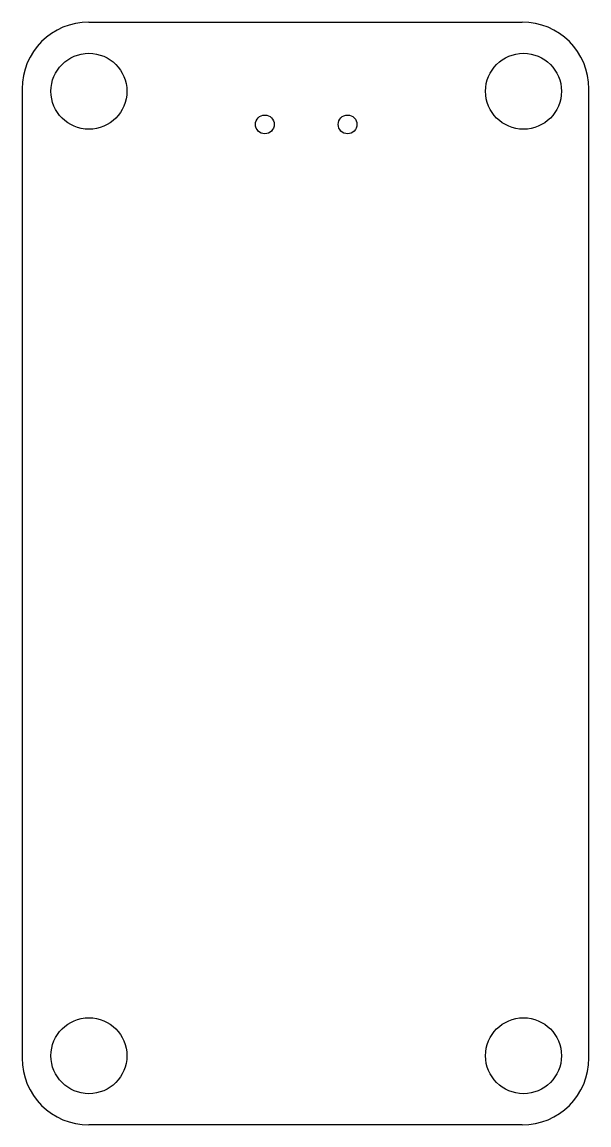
# Model space of a CAD drawing. Extents: x 0 to 30.1, y 0 to 58.7.
import ezdxf

# ---------------------------------------------------------------- set-up
doc = ezdxf.new("R2010")
doc.units = 0
doc.layers.add('20', color=7, linetype='CONTINUOUS')

msp = doc.modelspace()

# ---------------------------------------------------------------- linework, layer by layer
at = {"layer": '20'}
for p, q in [((3.556, 58.674), (26.5938, 58.674)), ((0, 55.118), (0, 3.556)), ((30.1498, 3.556), (30.1498, 55.118)), ((26.5938, 0), (3.556, 0))]:
    msp.add_line(p, q, dxfattribs=at)
for centre, radius in [((3.556, 54.991), 2.0193), ((26.67, 54.991), 2.0193), ((12.913, 53.229), 0.5), ((17.313, 53.229), 0.5), ((3.556, 3.683), 2.0193), ((26.67, 3.683), 2.0193)]:
    msp.add_circle(centre, radius, dxfattribs=at)
for centre, start, end in [((3.556, 55.118), 90, 180), ((26.5938, 55.118), 0, 90), ((3.556, 3.556), 180, 270), ((26.5938, 3.556), 270, 0)]:
    msp.add_arc(centre, 3.556, start, end, dxfattribs=at)

doc.saveas('drawing.dxf')
